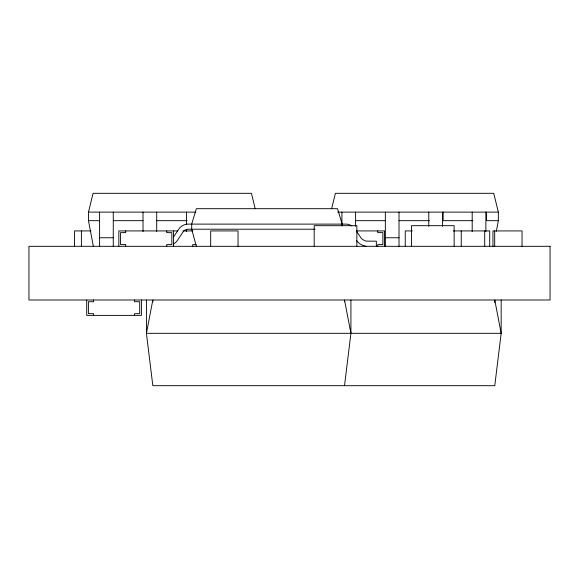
<?xml version="1.0" encoding="UTF-8"?>
<svg xmlns="http://www.w3.org/2000/svg" width="579" height="579" viewBox="0 0 579 579"><rect width="100%" height="100%" fill="white"/><g stroke="black" fill="none" stroke-linecap="round" stroke-linejoin="round"><path stroke-width="0.87" d="M344.519 385.694L350.925 333.316L350.925 299.994M496.333 231.274L498.353 220.664L498.353 212.117L493.735 193.306L335.415 193.306L331.644 208.693M93.357 246.307L88.478 220.664L88.478 212.117L93.089 193.306L251.416 193.306L255.187 208.693M173.541 236.97L179.258 228.452A11.515 11.515 0 0 1 187.343 224.116L346.517 224.116A11.515 11.515 0 0 1 351.829 225.926M88.478 212.117L195.847 212.117M337.644 212.117L498.353 212.117M88.478 220.664L99.595 220.664M113.267 220.664L143.02 220.664M156.692 220.664L187.126 220.664M355.593 220.664L385.346 220.664M399.018 220.664L429.452 220.664M472.877 220.664L443.13 220.664L443.13 212.117M498.353 220.664L486.555 220.664L486.555 212.117M315.128 229.212L188.291 229.212A6.383 6.383 0 0 0 182.978 232.056L177.76 239.887A14.822 14.822 0 0 1 173.439 244.143M91.012 230.92L74.561 230.92L74.561 246.307M177.601 230.92L118.84 230.92L118.84 246.307M182.957 230.92L192.771 230.92M356.346 230.92L384.594 230.92L384.594 246.307M412.299 230.92L405.242 230.92L405.242 246.307M453.306 230.92L489.696 230.92L489.696 246.307M99.595 237.759L113.267 237.759M385.346 237.759L399.018 237.759M196.187 244.599L192.771 244.599L192.771 246.307M356.526 231.267L360.76 237.585A9.691 9.691 0 0 0 366.254 241.117L376.35 241.182L376.35 246.307M196.339 246.307L191.707 229.212L191.707 224.08L196.339 208.693L337.528 208.693L342.16 224.08L342.16 225.796M350.925 333.316L344.519 299.994L344.519 301.797M522.048 246.307L522.048 230.92L492.946 230.92L492.946 246.307M501.168 299.994L501.168 333.316L494.763 385.694L152.827 385.694L146.422 333.316L146.422 299.994M494.763 302.694L494.763 299.994L501.168 333.316L146.422 333.316L152.827 299.994L152.827 301.797M494.69 230.92L494.69 246.307M485.868 212.117L485.868 231.535M484.71 230.92L484.71 246.307M472.196 212.117L472.196 231.535M461.253 230.92L461.253 246.307M454.139 246.307L454.139 225.687L411.466 225.687L411.466 246.307M442.443 212.117L442.443 226.317M428.771 212.117L428.771 226.317M399.018 212.117L399.018 246.307M385.346 212.117L385.346 246.307M377.754 230.92L377.754 232.635L382.878 232.635L382.878 244.599L377.754 244.599L377.754 246.307M356.859 246.307L356.859 225.687L314.187 225.687L314.187 246.307M355.593 212.117L355.593 226.317M341.921 212.117L341.921 224.145M238.041 246.307L238.041 230.92L210.684 230.92L210.684 246.307M186.445 212.117L186.445 224.145M186.445 229.364L186.445 231.535M173.555 230.92L173.555 246.307M166.716 230.92L166.716 232.635L171.84 232.635L171.84 244.599L166.716 244.599L166.716 246.307M156.692 212.117L156.692 231.535M143.02 212.117L143.02 231.535M141.414 299.994L141.414 315.381L86.705 315.381L86.705 299.994M134.574 299.994L134.574 301.702L139.698 301.702L139.698 313.666L134.574 313.666L134.574 315.381M125.679 230.92L125.679 232.635L120.555 232.635L120.555 244.599L125.679 244.599L125.679 246.307M113.267 212.117L113.267 246.307M99.595 212.117L99.595 246.307M93.537 299.994L93.537 301.702L88.413 301.702L88.413 313.666L93.537 313.666L93.537 315.381M81.4 230.92L81.4 246.307M366.094 246.307A14.822 14.822 0 0 1 356.693 240.712M550.05 246.307L28.95 246.307L28.95 299.994L550.05 299.994L550.05 246.307"/></g></svg>
